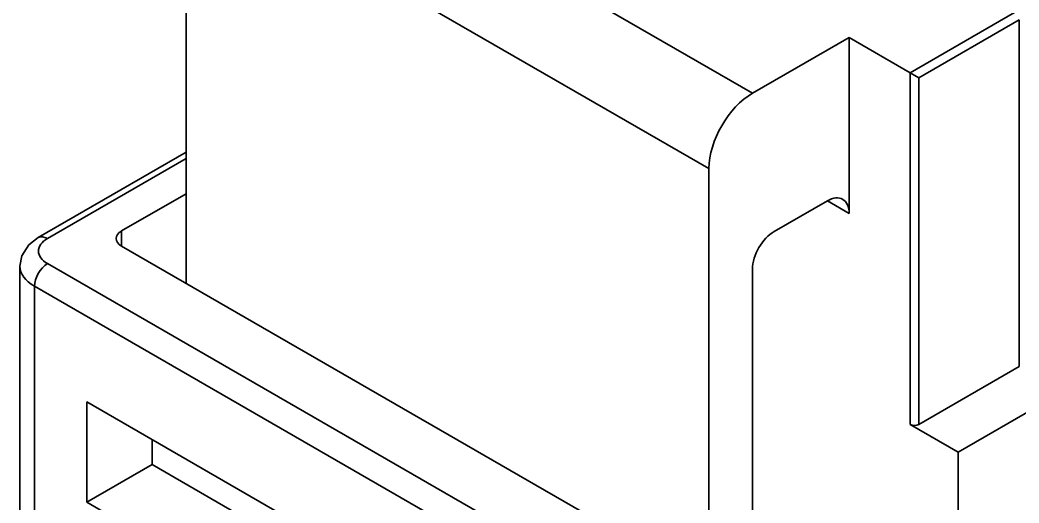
# Model space of a CAD drawing. Header units: millimetres. Extents: x -105 to 105, y -148 to 148.
# Drawn here: x 54.7 to 70.92, y -17.83 to -9.98 of the extents above; entities that cross this region are included whole.
import ezdxf

# ---------------------------------------------------------------- set-up
doc = ezdxf.new("R2010")
doc.units = ezdxf.units.MM
doc.layers.add('粗实线层', color=7, linetype='Continuous', lineweight=35)

msp = doc.modelspace()

# ---------------------------------------------------------------- linework, layer by layer
at = {"layer": '粗实线层', "color": 7, "lineweight": 35, "ltscale": 0.228258}
for p, q in [((66.59, -11.17), (58.104, -6.271)), ((57.397, -7.496), (57.397, -14.259)), ((65.883, -12.395), (57.397, -7.496)), ((70.844, -9.856), (69.147, -10.836)), ((70.915, -9.979), (69.289, -10.918)), ((70.915, -15.613), (70.915, -9.979)), ((68.157, -10.265), (66.59, -11.17)), ((68.157, -10.265), (68.157, -13.122)), ((68.157, -10.265), (69.147, -10.836)), ((69.147, -16.552), (69.147, -10.836)), ((69.289, -10.918), (69.147, -10.836)), ((69.289, -16.552), (69.289, -10.918)), ((54.997, -13.516), (57.397, -12.13)), ((55.147, -13.531), (57.397, -12.231)), ((65.883, -12.395), (65.883, -19.158)), ((56.349, -13.408), (57.397, -12.803)), ((66.943, -13.415), (67.804, -12.918)), ((68.157, -13.122), (67.804, -12.918)), ((56.349, -13.408), (56.349, -13.653)), ((66.531, -19.532), (56.349, -13.653)), ((66.036, -20.226), (55.147, -13.939)), ((54.7, -20.267), (54.7, -13.98)), ((66.59, -19.558), (66.59, -14.028)), ((65.824, -20.593), (54.934, -14.306)), ((54.934, -20.593), (54.934, -14.306)), ((69.289, -16.552), (70.915, -15.613)), ((69.925, -17.001), (72.046, -15.776)), ((55.783, -17.817), (55.783, -16.184)), ((55.783, -16.184), (64.975, -21.492)), ((69.147, -16.552), (69.925, -17.001)), ((56.844, -17.205), (56.844, -16.797)), ((69.925, -18.634), (69.925, -17.001)), ((55.783, -17.817), (56.844, -17.205)), ((64.975, -21.9), (56.844, -17.205)), ((64.975, -23.125), (55.783, -17.817))]:
    msp.add_line(p, q, dxfattribs=at)
msp.add_lwpolyline([(54.7, -13.98), (54.731, -13.813), (54.843, -13.635), (54.997, -13.516)], dxfattribs=at)
for centre, major_axis, start_param, end_param in [((66.59, -11.986), (0.5, 0.866), 0.785398, 2.356194), ((67.804, -13.327), (0.25, 0.433), 0, 0.785398), ((67.804, -13.327), (0.25, 0.433), 5.497787, 6.283185), ((56.561, -13.531), (0.3, 0), 2.356194, 3.141593), ((66.943, -13.823), (0.25, 0.433), 0.785398, 2.356194), ((55.147, -13.776), (-0.15, 0.26), 5.497787, 6.283185), ((55.5, -13.735), (0.5, 0), 2.356194, 3.926991), ((56.561, -13.531), (0.3, 0), 3.141593, 3.926991), ((55.147, -14.184), (-0.15, -0.26), 3.926991, 5.497787), ((55.5, -13.98), (0.8, 0), 3.141593, 3.926991), ((69.218, -16.511), (-0.1, 0), 0.785398, 2.356194)]:
    msp.add_ellipse(centre, major_axis=major_axis, ratio=0.57735, start_param=start_param, end_param=end_param, dxfattribs=at)

doc.saveas('drawing.dxf')
